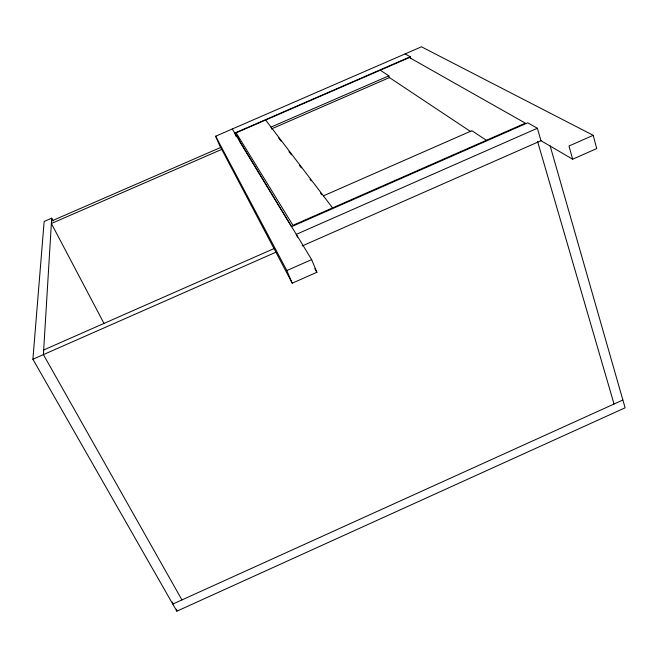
<?xml version="1.0" encoding="UTF-8"?>
<svg xmlns="http://www.w3.org/2000/svg" width="658" height="658" viewBox="0 0 658 658"><rect width="100%" height="100%" fill="white"/><g stroke="black" fill="none" stroke-linecap="round" stroke-linejoin="round"><path stroke-width="0.99" d="M550.137 145.846L625.1 407.812L176.838 611.192L32.9 359.243L44.144 221.466L51.694 218.176L43.395 354.621L181.945 599.915M622.871 400.023L172.774 604.077L172.495 602.045M540.827 140.615L572.649 159.211L596.724 148.576L593.203 135.326L421.465 46.808L215.643 136.222L219.525 145.188L292.234 283.179L316.885 272.28L311.653 259.614L232.241 129.017M302.219 245.936L540.991 140.713L537.38 128.252L296.289 234.347L297.441 237.119M43.675 349.982L274.74 248.255M32.9 359.243L275.792 252.261M215.643 136.222L286.847 270.561L311.653 259.614M593.203 135.326L568.989 146.018L572.649 159.211M323.399 195.862L471.86 130.695L486.377 140.286M291.601 226.64L527.724 122.824L537.38 128.252M410.88 58.652L410.247 56.785L234.709 133.081L236.255 136.724M236.164 132.842L409.391 57.542L525.347 123.153L292.958 225.324L236.164 132.842L240.03 141.964L291.486 226.623M51.521 221.03L221.063 147.277M389.487 77.751L388.829 75.843L271.014 127.101L271.779 128.976M221.697 149.407L51.373 223.514L104.063 323.522M271.713 128.812L389.429 77.586L470.848 131.715M405.131 53.907L410.247 56.785M380.283 70.2L388.829 75.843M265.635 120.036L332.57 207.903M278.507 137.761L280.982 141.018M289.01 151.595L291.486 154.844M299.513 165.421L301.372 167.864M310.017 179.256L311.259 180.876M320.528 193.082L321.762 194.71M314.779 268.768L316.885 272.28M51.694 218.176L53.125 220.899M286.847 270.561L292.234 283.179M537.561 141.396L614.037 404.028M176.558 609.16L176.838 611.192"/></g></svg>
